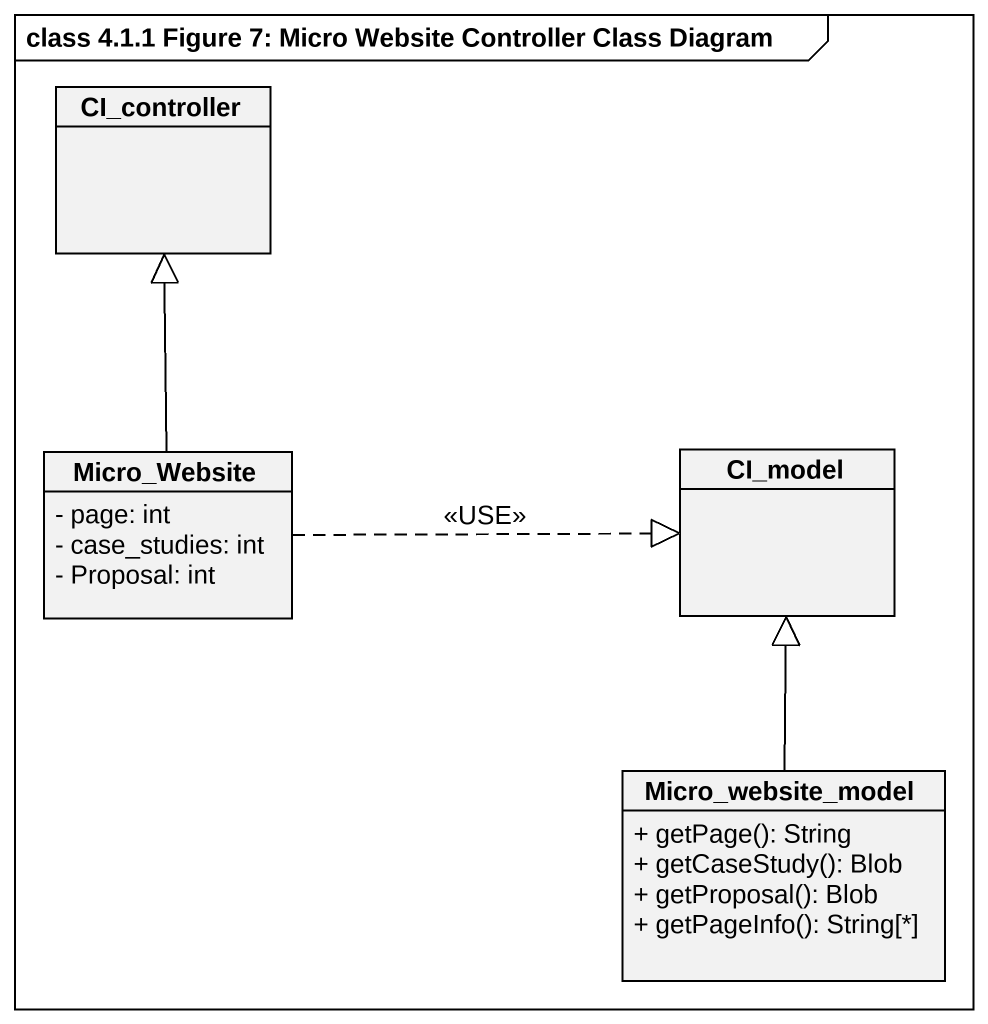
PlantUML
@startuml
mainframe class 4.1.1 Figure 7: Micro Website Controller Class Diagram
hide circle
hide empty members
skinparam classAttributeIconSize 0
class CI_controller
class Micro_Website {
  - page: int
  - case_studies: int
  - Proposal: int
}
class CI_model
class Micro_website_model {
  + getPage(): String
  + getCaseStudy(): Blob
  + getProposal(): Blob
  + getPageInfo(): String[*]
}
Micro_Website -up-|> CI_controller
Micro_Website .right.|> CI_model : <<USE>>
Micro_website_model -up-|> CI_model
@enduml
